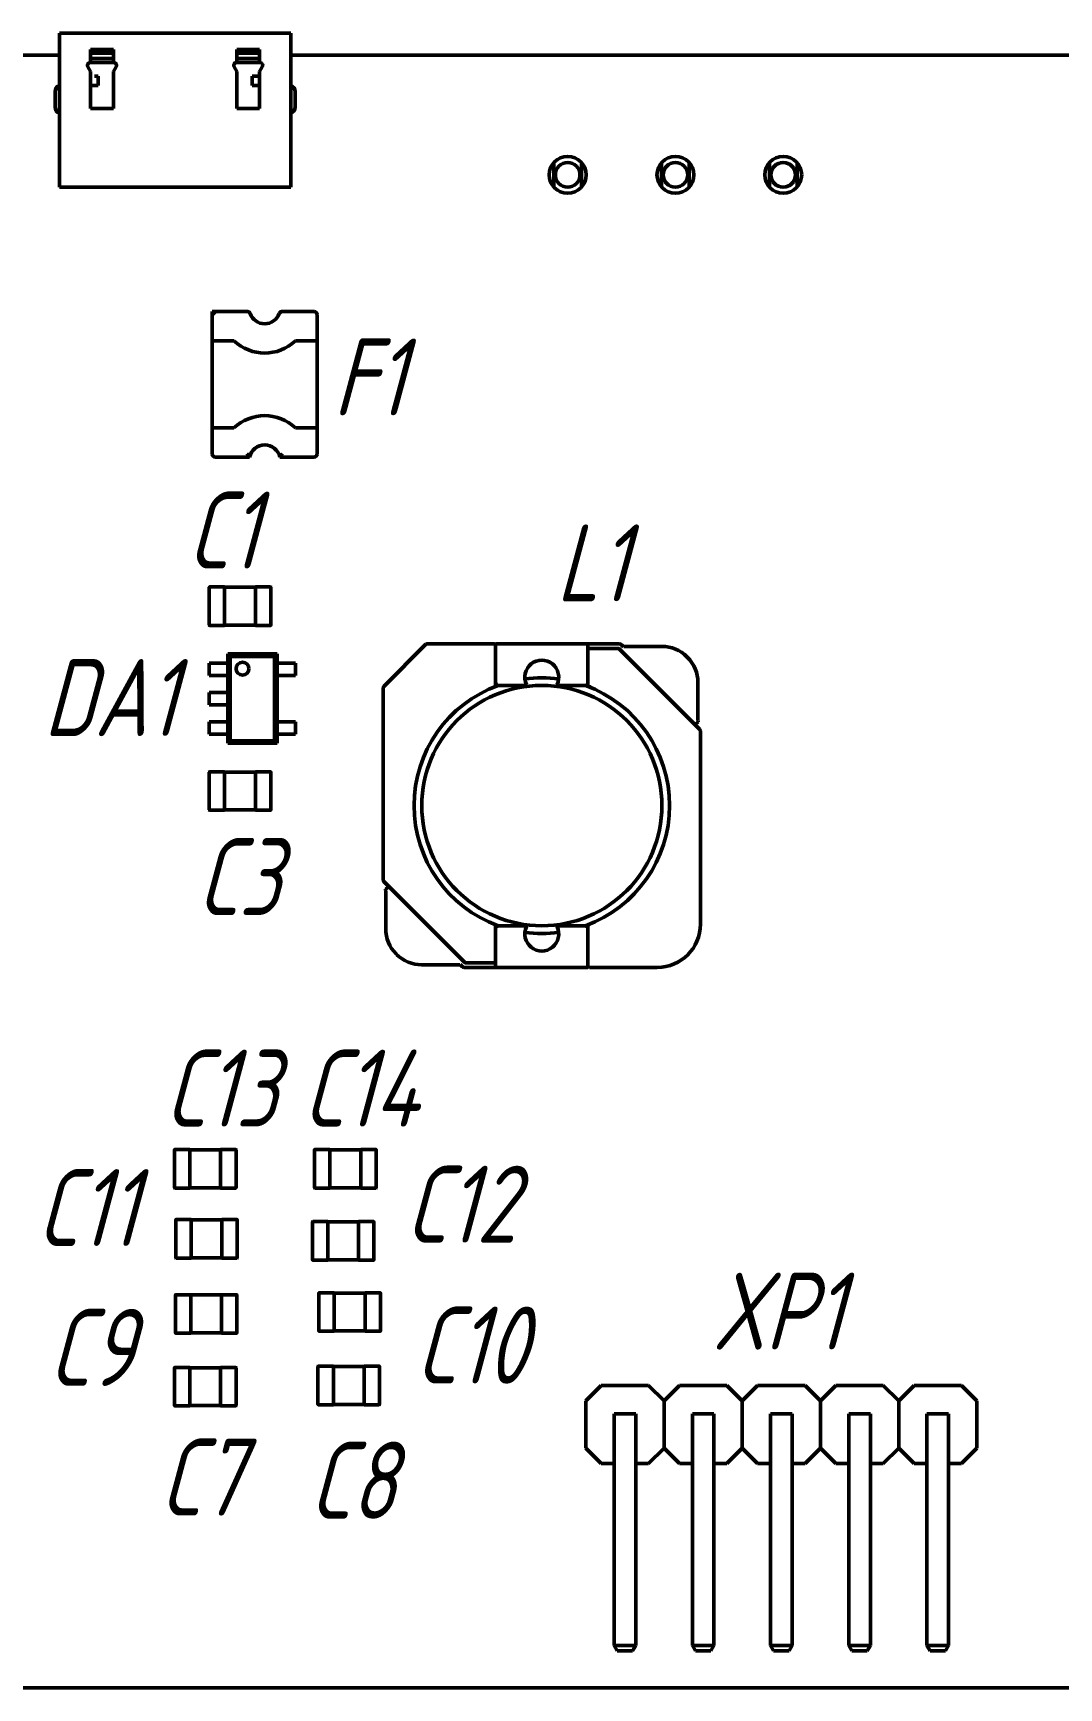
# Model space of a CAD drawing. Header units: millimetres. Extents: x 2803 to 446186229, y 1206 to 1506.
# Drawn here: x 2857.7 to 2891.1, y 1263.8 to 1317.5 of the extents above; entities that cross this region are included whole.
import ezdxf

# ---------------------------------------------------------------- set-up
doc = ezdxf.new("R2010")
doc.units = ezdxf.units.MM
doc.layers.add('Tonk', color=7, linetype='Continuous', lineweight=25)
doc.layers.add('Видимый контур (ГОСТ)', color=7, linetype='Continuous', lineweight=50)
doc.styles.get("Standard").update_dxf_attribs({"font": '', "width": 0.8, "oblique": 15})
doc.styles.get('Standard').set_extended_font_data('GOST type B')

msp = doc.modelspace()

# ---------------------------------------------------------------- linework, layer by layer
at = {"layer": 'Видимый контур (ГОСТ)'}
for p, q in [((2858.601, 1317.525), (2859.101, 1317.525)), ((2858.601, 1317.525), (2858.601, 1312.525)), ((2865.621, 1317.525), (2859.101, 1317.525)), ((2865.621, 1317.525), (2866.121, 1317.525)), ((2866.121, 1312.525), (2866.121, 1317.525)), ((2859.616, 1316.988), (2860.356, 1316.988)), ((2859.616, 1316.988), (2859.616, 1316.878)), ((2860.356, 1316.988), (2860.356, 1316.878)), ((2864.366, 1316.988), (2865.106, 1316.988)), ((2864.366, 1316.988), (2864.366, 1316.878)), ((2865.106, 1316.988), (2865.106, 1316.878)), ((2858.601, 1316.806), (2840.305, 1316.806)), ((2859.616, 1316.878), (2860.356, 1316.878)), ((2859.616, 1316.878), (2859.616, 1316.705)), ((2859.616, 1316.705), (2859.616, 1316.575)), ((2860.356, 1316.705), (2859.616, 1316.705)), ((2860.356, 1316.575), (2859.616, 1316.575)), ((2860.356, 1316.878), (2860.356, 1316.705)), ((2860.356, 1316.705), (2860.356, 1316.575)), ((2864.366, 1316.878), (2865.106, 1316.878)), ((2864.366, 1316.878), (2864.366, 1316.705)), ((2864.366, 1316.705), (2864.366, 1316.575)), ((2865.106, 1316.705), (2864.366, 1316.705)), ((2865.106, 1316.575), (2864.366, 1316.575)), ((2865.106, 1316.878), (2865.106, 1316.705)), ((2865.106, 1316.705), (2865.106, 1316.575)), ((2943.863, 1316.805), (2866.121, 1316.806)), ((2859.616, 1316.275), (2859.529, 1316.425)), ((2859.616, 1315.075), (2859.616, 1316.275)), ((2859.745, 1316.125), (2859.861, 1316.125)), ((2859.861, 1315.825), (2859.861, 1316.125)), ((2860.442, 1316.425), (2860.356, 1316.275)), ((2860.356, 1316.275), (2860.356, 1315.075)), ((2864.366, 1316.275), (2864.279, 1316.425)), ((2864.366, 1315.075), (2864.366, 1316.275)), ((2864.861, 1315.825), (2864.861, 1316.125)), ((2864.861, 1316.125), (2864.976, 1316.125)), ((2864.976, 1316.125), (2865.106, 1316.125)), ((2865.192, 1316.425), (2865.106, 1316.275)), ((2865.106, 1316.275), (2865.106, 1315.075)), ((2858.461, 1315.625), (2858.461, 1315.125)), ((2859.616, 1315.825), (2859.861, 1315.825)), ((2865.106, 1315.825), (2864.861, 1315.825)), ((2866.261, 1315.125), (2866.261, 1315.625)), ((2860.356, 1315.075), (2859.616, 1315.075)), ((2865.106, 1315.075), (2864.366, 1315.075)), ((2874.66, 1313.322), (2874.66, 1312.528)), ((2875.56, 1312.528), (2875.56, 1313.322)), ((2878.16, 1313.322), (2878.16, 1312.528)), ((2879.06, 1312.528), (2879.06, 1313.322)), ((2881.66, 1313.322), (2881.66, 1312.528)), ((2882.56, 1312.528), (2882.56, 1313.322)), ((2858.601, 1312.525), (2859.101, 1312.525)), ((2859.101, 1312.525), (2865.621, 1312.525)), ((2865.621, 1312.525), (2866.121, 1312.525)), ((2863.665, 1308.39), (2863.565, 1308.49)), ((2864.704, 1308.49), (2863.565, 1308.49)), ((2863.565, 1308.49), (2863.565, 1307.54)), ((2866.875, 1308.49), (2865.836, 1308.49)), ((2866.975, 1307.54), (2866.975, 1308.39)), ((2863.565, 1307.54), (2863.665, 1307.54)), ((2863.665, 1307.54), (2863.565, 1307.54)), ((2863.565, 1307.54), (2863.565, 1304.71)), ((2864.27, 1307.54), (2863.665, 1307.54)), ((2863.665, 1307.54), (2864.27, 1307.54)), ((2866.875, 1307.54), (2866.27, 1307.54)), ((2866.27, 1307.54), (2866.875, 1307.54)), ((2866.875, 1307.54), (2866.975, 1307.54)), ((2866.975, 1307.54), (2866.875, 1307.54)), ((2866.975, 1304.71), (2866.975, 1307.54)), ((2863.665, 1304.71), (2863.565, 1304.71)), ((2863.565, 1304.71), (2863.565, 1303.86)), ((2863.565, 1304.71), (2863.665, 1304.71)), ((2863.665, 1304.71), (2864.27, 1304.71)), ((2864.27, 1304.71), (2863.665, 1304.71)), ((2866.27, 1304.71), (2866.875, 1304.71)), ((2866.875, 1304.71), (2866.27, 1304.71)), ((2866.975, 1304.71), (2866.875, 1304.71)), ((2866.875, 1304.71), (2866.975, 1304.71)), ((2866.975, 1303.86), (2866.975, 1304.71)), ((2863.665, 1303.76), (2864.78, 1303.76)), ((2865.76, 1303.76), (2866.875, 1303.76)), ((2863.47, 1299.54), (2863.47, 1298.31)), ((2863.97, 1299.55), (2863.48, 1299.55)), ((2863.97, 1299.55), (2863.97, 1299.54)), ((2864.97, 1299.54), (2863.97, 1299.54)), ((2863.97, 1299.54), (2863.97, 1298.31)), ((2864.97, 1299.55), (2865.46, 1299.55)), ((2864.97, 1299.55), (2864.97, 1299.54)), ((2864.97, 1299.54), (2864.97, 1298.31)), ((2865.47, 1299.54), (2865.47, 1298.31)), ((2863.48, 1298.3), (2863.97, 1298.3)), ((2864.97, 1298.31), (2863.97, 1298.31)), ((2863.97, 1298.31), (2863.97, 1298.3)), ((2864.97, 1298.31), (2864.97, 1298.3)), ((2865.46, 1298.3), (2864.97, 1298.3)), ((2869.135, 1296.317), (2870.506, 1297.688)), ((2870.541, 1297.702), (2872.72, 1297.702)), ((2872.77, 1297.692), (2872.77, 1297.602)), ((2872.78, 1297.702), (2875.76, 1297.702)), ((2875.76, 1297.702), (2876.791, 1297.702)), ((2875.77, 1297.602), (2875.77, 1297.692)), ((2876.862, 1297.673), (2876.926, 1297.609)), ((2864.07, 1297.075), (2864.07, 1297.375)), ((2864.07, 1297.375), (2865.67, 1297.375)), ((2864.07, 1297.375), (2864.151, 1297.294)), ((2865.589, 1297.294), (2864.151, 1297.294)), ((2864.151, 1297.294), (2864.151, 1294.556)), ((2865.67, 1297.375), (2865.589, 1297.294)), ((2865.589, 1294.556), (2865.589, 1297.294)), ((2865.67, 1297.375), (2865.67, 1297.075)), ((2872.77, 1296.452), (2872.77, 1297.602)), ((2875.77, 1297.602), (2875.77, 1296.452)), ((2875.77, 1297.552), (2875.82, 1297.552)), ((2875.82, 1297.552), (2876.749, 1297.552)), ((2876.77, 1297.552), (2876.749, 1297.552)), ((2876.785, 1297.538), (2876.77, 1297.552)), ((2876.785, 1297.538), (2879.406, 1294.917)), ((2876.926, 1297.609), (2876.937, 1297.62)), ((2876.937, 1297.62), (2878.172, 1297.62)), ((2878.985, 1297.283), (2879.004, 1297.264)), ((2863.679, 1297.075), (2863.47, 1297.075)), ((2863.47, 1296.675), (2863.47, 1297.075)), ((2863.679, 1296.675), (2863.47, 1296.675)), ((2863.77, 1297.075), (2863.679, 1297.075)), ((2863.77, 1296.675), (2863.679, 1296.675)), ((2863.776, 1297.075), (2863.77, 1297.075)), ((2863.776, 1296.675), (2863.77, 1296.675)), ((2864.026, 1297.075), (2863.776, 1297.075)), ((2864.026, 1296.675), (2863.776, 1296.675)), ((2864.07, 1297.075), (2864.026, 1297.075)), ((2864.07, 1296.675), (2864.026, 1296.675)), ((2864.07, 1297.075), (2864.07, 1296.675)), ((2864.07, 1296.125), (2864.07, 1296.675)), ((2865.67, 1297.075), (2865.67, 1296.675)), ((2865.714, 1297.075), (2865.67, 1297.075)), ((2865.67, 1296.675), (2865.67, 1295.175)), ((2865.714, 1296.675), (2865.67, 1296.675)), ((2865.964, 1297.075), (2865.714, 1297.075)), ((2865.964, 1296.675), (2865.714, 1296.675)), ((2865.97, 1297.075), (2865.964, 1297.075)), ((2865.97, 1296.675), (2865.964, 1296.675)), ((2866.061, 1297.075), (2865.97, 1297.075)), ((2866.061, 1296.675), (2865.97, 1296.675)), ((2866.27, 1297.075), (2866.061, 1297.075)), ((2866.27, 1296.675), (2866.061, 1296.675)), ((2866.27, 1296.675), (2866.27, 1297.075)), ((2863.679, 1296.125), (2863.47, 1296.125)), ((2863.47, 1295.725), (2863.47, 1296.125)), ((2863.77, 1296.125), (2863.679, 1296.125)), ((2863.776, 1296.125), (2863.77, 1296.125)), ((2864.026, 1296.125), (2863.776, 1296.125)), ((2864.07, 1296.125), (2864.026, 1296.125)), ((2864.07, 1296.125), (2864.07, 1295.725)), ((2869.12, 1290.023), (2869.12, 1296.282)), ((2872.725, 1296.352), (2872.852, 1296.352)), ((2872.77, 1296.352), (2872.77, 1296.452)), ((2873.758, 1296.352), (2872.87, 1296.352)), ((2875.67, 1296.352), (2874.782, 1296.352)), ((2875.77, 1296.352), (2875.77, 1296.452)), ((2879.341, 1296.451), (2879.341, 1295.216)), ((2863.679, 1295.725), (2863.47, 1295.725)), ((2863.77, 1295.725), (2863.679, 1295.725)), ((2863.776, 1295.725), (2863.77, 1295.725)), ((2864.026, 1295.725), (2863.776, 1295.725)), ((2864.07, 1295.725), (2864.026, 1295.725)), ((2864.07, 1295.175), (2864.07, 1295.725)), ((2863.679, 1295.175), (2863.47, 1295.175)), ((2863.47, 1294.775), (2863.47, 1295.175)), ((2863.77, 1295.175), (2863.679, 1295.175)), ((2863.776, 1295.175), (2863.77, 1295.175)), ((2864.026, 1295.175), (2863.776, 1295.175)), ((2864.07, 1295.175), (2864.026, 1295.175)), ((2864.07, 1295.175), (2864.07, 1294.775)), ((2865.67, 1295.175), (2865.67, 1294.775)), ((2865.714, 1295.175), (2865.67, 1295.175)), ((2865.964, 1295.175), (2865.714, 1295.175)), ((2865.97, 1295.175), (2865.964, 1295.175)), ((2866.061, 1295.175), (2865.97, 1295.175)), ((2866.27, 1295.175), (2866.061, 1295.175)), ((2866.27, 1294.775), (2866.27, 1295.175)), ((2879.344, 1295.176), (2879.252, 1295.084)), ((2879.341, 1295.216), (2879.33, 1295.205)), ((2879.33, 1295.205), (2879.344, 1295.191)), ((2863.679, 1294.775), (2863.47, 1294.775)), ((2863.77, 1294.775), (2863.679, 1294.775)), ((2863.776, 1294.775), (2863.77, 1294.775)), ((2864.026, 1294.775), (2863.776, 1294.775)), ((2864.07, 1294.775), (2864.026, 1294.775)), ((2864.07, 1294.475), (2864.07, 1294.775)), ((2864.151, 1294.556), (2864.07, 1294.475)), ((2865.67, 1294.475), (2864.07, 1294.475)), ((2864.151, 1294.556), (2865.589, 1294.556)), ((2865.589, 1294.556), (2865.67, 1294.475)), ((2865.67, 1294.775), (2865.67, 1294.475)), ((2865.714, 1294.775), (2865.67, 1294.775)), ((2865.964, 1294.775), (2865.714, 1294.775)), ((2865.97, 1294.775), (2865.964, 1294.775)), ((2866.061, 1294.775), (2865.97, 1294.775)), ((2866.27, 1294.775), (2866.061, 1294.775)), ((2879.42, 1294.882), (2879.42, 1288.602)), ((2863.47, 1292.31), (2863.47, 1293.54)), ((2863.48, 1293.55), (2863.97, 1293.55)), ((2863.97, 1293.54), (2863.97, 1293.55)), ((2863.97, 1292.31), (2863.97, 1293.54)), ((2863.97, 1293.54), (2864.97, 1293.54)), ((2864.97, 1293.54), (2864.97, 1293.55)), ((2865.46, 1293.55), (2864.97, 1293.55)), ((2864.97, 1292.31), (2864.97, 1293.54)), ((2865.47, 1292.31), (2865.47, 1293.54)), ((2863.97, 1292.3), (2863.48, 1292.3)), ((2863.97, 1292.3), (2863.97, 1292.31)), ((2863.97, 1292.31), (2864.97, 1292.31)), ((2864.97, 1292.3), (2864.97, 1292.31)), ((2864.97, 1292.3), (2865.46, 1292.3)), ((2871.756, 1287.367), (2869.135, 1289.988)), ((2869.196, 1289.728), (2869.288, 1289.82)), ((2869.21, 1289.7), (2869.196, 1289.714)), ((2869.199, 1289.689), (2869.21, 1289.7)), ((2869.199, 1288.454), (2869.199, 1289.689)), ((2872.77, 1288.552), (2872.77, 1288.452)), ((2872.87, 1288.552), (2873.758, 1288.552)), ((2874.782, 1288.552), (2875.67, 1288.552)), ((2875.77, 1288.552), (2875.77, 1288.452)), ((2872.77, 1287.302), (2872.77, 1288.452)), ((2875.77, 1288.452), (2875.77, 1287.302)), ((2869.555, 1287.621), (2869.536, 1287.641)), ((2871.603, 1287.284), (2870.368, 1287.284)), ((2871.615, 1287.296), (2871.603, 1287.284)), ((2871.679, 1287.232), (2871.615, 1287.296)), ((2872.78, 1287.202), (2871.749, 1287.202)), ((2871.756, 1287.367), (2871.77, 1287.352)), ((2871.77, 1287.352), (2871.766, 1287.342)), ((2871.77, 1287.352), (2871.791, 1287.352)), ((2871.791, 1287.352), (2872.72, 1287.352)), ((2872.77, 1287.352), (2872.72, 1287.352)), ((2872.77, 1287.302), (2872.77, 1287.212)), ((2875.76, 1287.202), (2872.78, 1287.202)), ((2875.77, 1287.212), (2875.77, 1287.302)), ((2878.02, 1287.202), (2875.82, 1287.202)), ((2862.34, 1281.278), (2862.34, 1280.048)), ((2862.84, 1281.288), (2862.35, 1281.288)), ((2862.84, 1281.288), (2862.84, 1281.278)), ((2863.84, 1281.278), (2862.84, 1281.278)), ((2862.84, 1281.278), (2862.84, 1280.048)), ((2863.84, 1281.288), (2864.33, 1281.288)), ((2863.84, 1281.288), (2863.84, 1281.278)), ((2863.84, 1281.278), (2863.84, 1280.048)), ((2864.34, 1281.278), (2864.34, 1280.048)), ((2866.89, 1281.278), (2866.89, 1280.048)), ((2867.39, 1281.288), (2866.9, 1281.288)), ((2867.39, 1281.288), (2867.39, 1281.278)), ((2868.39, 1281.278), (2867.39, 1281.278)), ((2867.39, 1281.278), (2867.39, 1280.048)), ((2868.39, 1281.288), (2868.88, 1281.288)), ((2868.39, 1281.288), (2868.39, 1281.278)), ((2868.39, 1281.278), (2868.39, 1280.048)), ((2868.89, 1281.278), (2868.89, 1280.048)), ((2862.35, 1280.038), (2862.84, 1280.038)), ((2863.84, 1280.048), (2862.84, 1280.048)), ((2862.84, 1280.048), (2862.84, 1280.038)), ((2863.84, 1280.048), (2863.84, 1280.038)), ((2864.33, 1280.038), (2863.84, 1280.038)), ((2866.9, 1280.038), (2867.39, 1280.038)), ((2868.39, 1280.048), (2867.39, 1280.048)), ((2867.39, 1280.048), (2867.39, 1280.038)), ((2868.39, 1280.048), (2868.39, 1280.038)), ((2868.88, 1280.038), (2868.39, 1280.038)), ((2862.38, 1279.008), (2862.38, 1277.778)), ((2862.88, 1279.018), (2862.39, 1279.018)), ((2862.88, 1279.018), (2862.88, 1279.008)), ((2863.88, 1279.008), (2862.88, 1279.008)), ((2862.88, 1279.008), (2862.88, 1277.778)), ((2863.88, 1279.018), (2864.37, 1279.018)), ((2863.88, 1279.018), (2863.88, 1279.008)), ((2863.88, 1279.008), (2863.88, 1277.778)), ((2864.38, 1279.008), (2864.38, 1277.778)), ((2866.82, 1278.938), (2866.82, 1277.708)), ((2867.32, 1278.948), (2866.83, 1278.948)), ((2867.32, 1278.948), (2867.32, 1278.938)), ((2868.32, 1278.938), (2867.32, 1278.938)), ((2867.32, 1278.938), (2867.32, 1277.708)), ((2868.32, 1278.948), (2868.81, 1278.948)), ((2868.32, 1278.948), (2868.32, 1278.938)), ((2868.32, 1278.938), (2868.32, 1277.708)), ((2868.82, 1278.938), (2868.82, 1277.708)), ((2862.39, 1277.768), (2862.88, 1277.768)), ((2863.88, 1277.778), (2862.88, 1277.778)), ((2862.88, 1277.778), (2862.88, 1277.768)), ((2863.88, 1277.778), (2863.88, 1277.768)), ((2864.37, 1277.768), (2863.88, 1277.768)), ((2866.83, 1277.698), (2867.32, 1277.698)), ((2868.32, 1277.708), (2867.32, 1277.708)), ((2867.32, 1277.708), (2867.32, 1277.698)), ((2868.32, 1277.708), (2868.32, 1277.698)), ((2868.81, 1277.698), (2868.32, 1277.698)), ((2862.37, 1276.568), (2862.37, 1275.338)), ((2862.87, 1276.578), (2862.38, 1276.578)), ((2862.87, 1276.578), (2862.87, 1276.568)), ((2863.87, 1276.568), (2862.87, 1276.568)), ((2862.87, 1276.568), (2862.87, 1275.338)), ((2863.87, 1276.578), (2864.36, 1276.578)), ((2863.87, 1276.578), (2863.87, 1276.568)), ((2863.87, 1276.568), (2863.87, 1275.338)), ((2864.37, 1276.568), (2864.37, 1275.338)), ((2867.03, 1276.63), (2867.03, 1275.4)), ((2867.53, 1276.64), (2867.04, 1276.64)), ((2867.53, 1276.64), (2867.53, 1276.63)), ((2868.53, 1276.63), (2867.53, 1276.63)), ((2867.53, 1276.63), (2867.53, 1275.4)), ((2868.53, 1276.64), (2869.02, 1276.64)), ((2868.53, 1276.64), (2868.53, 1276.63)), ((2868.53, 1276.63), (2868.53, 1275.4)), ((2869.03, 1276.63), (2869.03, 1275.4)), ((2862.38, 1275.328), (2862.87, 1275.328)), ((2863.87, 1275.338), (2862.87, 1275.338)), ((2862.87, 1275.338), (2862.87, 1275.328)), ((2863.87, 1275.338), (2863.87, 1275.328)), ((2864.36, 1275.328), (2863.87, 1275.328)), ((2867.04, 1275.39), (2867.53, 1275.39)), ((2868.53, 1275.4), (2867.53, 1275.4)), ((2867.53, 1275.4), (2867.53, 1275.39)), ((2868.53, 1275.4), (2868.53, 1275.39)), ((2869.02, 1275.39), (2868.53, 1275.39)), ((2862.34, 1274.208), (2862.34, 1272.978)), ((2862.84, 1274.218), (2862.35, 1274.218)), ((2862.84, 1274.218), (2862.84, 1274.208)), ((2863.84, 1274.208), (2862.84, 1274.208)), ((2862.84, 1274.208), (2862.84, 1272.978)), ((2863.84, 1274.218), (2864.33, 1274.218)), ((2863.84, 1274.218), (2863.84, 1274.208)), ((2863.84, 1274.208), (2863.84, 1272.978)), ((2864.34, 1274.208), (2864.34, 1272.978)), ((2867, 1274.248), (2867, 1273.018)), ((2867.5, 1274.258), (2867.01, 1274.258)), ((2867.5, 1274.258), (2867.5, 1274.248)), ((2868.5, 1274.248), (2867.5, 1274.248)), ((2867.5, 1274.248), (2867.5, 1273.018)), ((2868.5, 1274.258), (2868.99, 1274.258)), ((2868.5, 1274.258), (2868.5, 1274.248)), ((2868.5, 1274.248), (2868.5, 1273.018)), ((2869, 1274.248), (2869, 1273.018)), ((2876.2, 1273.635), (2875.7, 1273.135)), ((2877.74, 1273.635), (2876.2, 1273.635)), ((2878.24, 1273.135), (2877.74, 1273.635)), ((2878.74, 1273.635), (2878.24, 1273.135)), ((2880.28, 1273.635), (2878.74, 1273.635)), ((2880.78, 1273.135), (2880.28, 1273.635)), ((2881.28, 1273.635), (2880.78, 1273.135)), ((2882.82, 1273.635), (2881.28, 1273.635)), ((2883.32, 1273.135), (2882.82, 1273.635)), ((2883.82, 1273.635), (2883.32, 1273.135)), ((2885.36, 1273.635), (2883.82, 1273.635)), ((2885.86, 1273.135), (2885.36, 1273.635)), ((2886.36, 1273.635), (2885.86, 1273.135)), ((2887.9, 1273.635), (2886.36, 1273.635)), ((2888.4, 1273.135), (2887.9, 1273.635)), ((2862.35, 1272.968), (2862.84, 1272.968)), ((2863.84, 1272.978), (2862.84, 1272.978)), ((2862.84, 1272.978), (2862.84, 1272.968)), ((2863.84, 1272.978), (2863.84, 1272.968)), ((2864.33, 1272.968), (2863.84, 1272.968)), ((2867.01, 1273.008), (2867.5, 1273.008)), ((2868.5, 1273.018), (2867.5, 1273.018)), ((2867.5, 1273.018), (2867.5, 1273.008)), ((2868.5, 1273.018), (2868.5, 1273.008)), ((2868.99, 1273.008), (2868.5, 1273.008)), ((2875.7, 1273.135), (2875.7, 1271.595)), ((2878.24, 1271.595), (2878.24, 1273.135)), ((2878.24, 1273.135), (2878.24, 1271.595)), ((2880.78, 1271.595), (2880.78, 1273.135)), ((2880.78, 1273.135), (2880.78, 1271.595)), ((2883.32, 1271.595), (2883.32, 1273.135)), ((2883.32, 1273.135), (2883.32, 1271.595)), ((2885.86, 1271.595), (2885.86, 1273.135)), ((2885.86, 1273.135), (2885.86, 1271.595)), ((2888.4, 1271.595), (2888.4, 1273.135)), ((2876.62, 1272.715), (2876.62, 1272.015)), ((2877.32, 1272.715), (2876.62, 1272.715)), ((2877.32, 1272.715), (2877.32, 1272.015)), ((2879.16, 1272.715), (2879.16, 1272.015)), ((2879.86, 1272.715), (2879.16, 1272.715)), ((2879.86, 1272.715), (2879.86, 1272.015)), ((2881.7, 1272.715), (2881.7, 1272.015)), ((2882.4, 1272.715), (2881.7, 1272.715)), ((2882.4, 1272.715), (2882.4, 1272.015)), ((2884.24, 1272.715), (2884.24, 1272.015)), ((2884.94, 1272.715), (2884.24, 1272.715)), ((2884.94, 1272.715), (2884.94, 1272.015)), ((2886.78, 1272.715), (2886.78, 1272.015)), ((2887.48, 1272.715), (2886.78, 1272.715)), ((2887.48, 1272.715), (2887.48, 1272.015)), ((2876.62, 1265.188), (2876.62, 1272.015)), ((2877.32, 1272.015), (2877.32, 1265.188)), ((2879.16, 1265.188), (2879.16, 1272.015)), ((2879.86, 1272.015), (2879.86, 1265.188)), ((2881.7, 1265.188), (2881.7, 1272.015)), ((2882.4, 1272.015), (2882.4, 1265.188)), ((2884.24, 1265.188), (2884.24, 1272.015)), ((2884.94, 1272.015), (2884.94, 1265.188)), ((2886.78, 1265.188), (2886.78, 1272.015)), ((2887.48, 1272.015), (2887.48, 1265.188)), ((2875.7, 1271.595), (2876.2, 1271.095)), ((2877.74, 1271.095), (2878.24, 1271.595)), ((2878.24, 1271.595), (2878.74, 1271.095)), ((2880.28, 1271.095), (2880.78, 1271.595)), ((2880.78, 1271.595), (2881.28, 1271.095)), ((2882.82, 1271.095), (2883.32, 1271.595)), ((2883.32, 1271.595), (2883.82, 1271.095)), ((2885.36, 1271.095), (2885.86, 1271.595)), ((2885.86, 1271.595), (2886.36, 1271.095)), ((2887.9, 1271.095), (2888.4, 1271.595)), ((2876.2, 1271.095), (2876.62, 1271.095)), ((2877.32, 1271.095), (2877.74, 1271.095)), ((2878.74, 1271.095), (2879.16, 1271.095)), ((2879.86, 1271.095), (2880.28, 1271.095)), ((2881.28, 1271.095), (2881.7, 1271.095)), ((2882.4, 1271.095), (2882.82, 1271.095)), ((2883.82, 1271.095), (2884.24, 1271.095)), ((2884.94, 1271.095), (2885.36, 1271.095)), ((2886.36, 1271.095), (2886.78, 1271.095)), ((2887.48, 1271.095), (2887.9, 1271.095)), ((2877.32, 1265.188), (2876.62, 1265.188)), ((2876.62, 1265.188), (2876.72, 1265.015)), ((2876.72, 1265.015), (2877.22, 1265.015)), ((2877.22, 1265.015), (2877.32, 1265.188)), ((2879.86, 1265.188), (2879.16, 1265.188)), ((2879.16, 1265.188), (2879.26, 1265.015)), ((2879.26, 1265.015), (2879.76, 1265.015)), ((2879.76, 1265.015), (2879.86, 1265.188)), ((2882.4, 1265.188), (2881.7, 1265.188)), ((2881.7, 1265.188), (2881.8, 1265.015)), ((2881.8, 1265.015), (2882.3, 1265.015)), ((2882.3, 1265.015), (2882.4, 1265.188)), ((2884.94, 1265.188), (2884.24, 1265.188)), ((2884.24, 1265.188), (2884.34, 1265.015)), ((2884.34, 1265.015), (2884.84, 1265.015)), ((2884.84, 1265.015), (2884.94, 1265.188)), ((2887.48, 1265.188), (2886.78, 1265.188)), ((2886.78, 1265.188), (2886.88, 1265.015)), ((2886.88, 1265.015), (2887.38, 1265.015)), ((2887.38, 1265.015), (2887.48, 1265.188)), ((2840.67, 1263.815), (2943.83, 1263.815))]:
    msp.add_line(p, q, dxfattribs=at)
for centre, radius in [((2875.11, 1312.925), 0.6), ((2875.11, 1312.925), 0.4), ((2878.61, 1312.925), 0.6), ((2878.61, 1312.925), 0.4), ((2882.11, 1312.925), 0.6), ((2882.11, 1312.925), 0.4), ((2864.55, 1296.895), 0.208), ((2874.27, 1292.452), 3.9)]:
    msp.add_circle(centre, radius, dxfattribs=at)
for centre, radius, start, end in [((2859.616, 1316.475), 0.1, 90, 210), ((2860.356, 1316.475), 0.1, 330, 90), ((2864.366, 1316.475), 0.1, 90, 210), ((2865.106, 1316.475), 0.1, 330, 90), ((2858.661, 1315.625), 0.2, 107.4576, 180), ((2866.061, 1315.625), 0.2, 0, 72.5424), ((2858.661, 1315.125), 0.2, 180, 252.5424), ((2866.061, 1315.125), 0.2, 287.4576, 0), ((2864.704, 1308.39), 0.1, 19.4712, 90), ((2865.27, 1308.59), 0.5, 199.4712, 340.5288), ((2865.836, 1308.39), 0.1, 90, 160.5288), ((2866.875, 1308.39), 0.1, 0, 90), ((2865.27, 1308.59), 1.45, 226.3972, 313.6028), ((2865.27, 1308.59), 1.45, 226.3972, 313.6028), ((2865.27, 1303.66), 1.45, 46.3972, 133.6028), ((2865.27, 1303.66), 1.45, 46.3972, 133.6028), ((2865.27, 1303.66), 0.5, 11.537, 168.463), ((2863.665, 1303.86), 0.1, 180, 270), ((2866.875, 1303.86), 0.1, 270, 0), ((2863.48, 1299.54), 0.01, 90, 180), ((2865.46, 1299.54), 0.01, 0, 90), ((2863.48, 1298.31), 0.01, 180, 270), ((2865.46, 1298.31), 0.01, 270, 0), ((2870.541, 1297.652), 0.05, 90, 135), ((2872.72, 1297.652), 0.05, 0, 90), ((2872.78, 1297.692), 0.01, 90, 180), ((2875.76, 1297.692), 0.01, 0, 90), ((2876.791, 1297.602), 0.1, 45, 90), ((2874.27, 1296.622), 0.55, 333.9856, 206.0144), ((2875.82, 1297.502), 0.05, 90, 180), ((2876.749, 1297.502), 0.05, 45, 90), ((2878.172, 1296.47), 1.15, 45, 90), ((2878.191, 1296.451), 1.15, 0, 45), ((2874.27, 1292.452), 4.15, 82.4243, 97.5757), ((2869.17, 1296.282), 0.05, 135, 180), ((2874.27, 1292.452), 4.15, 109.9889, 250.0111), ((2872.87, 1296.452), 0.1, 180, 270), ((2874.27, 1292.452), 4.15, 109.9409, 109.9889), ((2873.758, 1296.372), 0.02, 270, 26.0144), ((2874.782, 1296.372), 0.02, 153.9856, 270), ((2875.67, 1296.452), 0.1, 270, 0), ((2874.27, 1292.452), 4.15, 70.0111, 70.0591), ((2874.27, 1292.452), 4.15, 289.9889, 70.0111), ((2879.337, 1295.183), 0.01, 315, 45), ((2879.37, 1294.882), 0.05, 0, 45), ((2863.48, 1293.54), 0.01, 90, 180), ((2865.46, 1293.54), 0.01, 0, 90), ((2863.48, 1292.31), 0.01, 180, 270), ((2865.46, 1292.31), 0.01, 270, 0), ((2869.17, 1290.023), 0.05, 180, 225), ((2869.203, 1289.721), 0.01, 135, 225), ((2869.295, 1289.813), 0.01, 45, 135), ((2872.87, 1288.452), 0.1, 90, 180), ((2874.27, 1292.452), 4.15, 250.0111, 250.0591), ((2874.27, 1288.282), 0.55, 153.9856, 26.0144), ((2873.758, 1288.532), 0.02, 333.9856, 90), ((2874.782, 1288.532), 0.02, 90, 206.0144), ((2875.67, 1288.452), 0.1, 0, 90), ((2874.27, 1292.452), 4.15, 289.9409, 289.9889), ((2878.02, 1288.602), 1.4, 270, 0), ((2870.349, 1288.454), 1.15, 180, 225), ((2874.27, 1292.452), 4.15, 262.4243, 277.5757), ((2870.368, 1288.434), 1.15, 225, 270), ((2871.749, 1287.302), 0.1, 225, 270), ((2871.791, 1287.402), 0.05, 225, 270), ((2872.72, 1287.402), 0.05, 270, 0), ((2872.78, 1287.212), 0.01, 180, 270), ((2875.76, 1287.212), 0.01, 270, 0), ((2875.82, 1287.252), 0.05, 180, 270), ((2862.35, 1281.278), 0.01, 90, 180), ((2864.33, 1281.278), 0.01, 0, 90), ((2866.9, 1281.278), 0.01, 90, 180), ((2868.88, 1281.278), 0.01, 0, 90), ((2862.35, 1280.048), 0.01, 180, 270), ((2864.33, 1280.048), 0.01, 270, 0), ((2866.9, 1280.048), 0.01, 180, 270), ((2868.88, 1280.048), 0.01, 270, 0), ((2862.39, 1279.008), 0.01, 90, 180), ((2864.37, 1279.008), 0.01, 0, 90), ((2866.83, 1278.938), 0.01, 90, 180), ((2868.81, 1278.938), 0.01, 0, 90), ((2862.39, 1277.778), 0.01, 180, 270), ((2864.37, 1277.778), 0.01, 270, 0), ((2866.83, 1277.708), 0.01, 180, 270), ((2868.81, 1277.708), 0.01, 270, 0), ((2862.38, 1276.568), 0.01, 90, 180), ((2864.36, 1276.568), 0.01, 0, 90), ((2867.04, 1276.63), 0.01, 90, 180), ((2869.02, 1276.63), 0.01, 0, 90), ((2862.38, 1275.338), 0.01, 180, 270), ((2864.36, 1275.338), 0.01, 270, 0), ((2867.04, 1275.4), 0.01, 180, 270), ((2869.02, 1275.4), 0.01, 270, 0), ((2862.35, 1274.208), 0.01, 90, 180), ((2864.33, 1274.208), 0.01, 0, 90), ((2867.01, 1274.248), 0.01, 90, 180), ((2868.99, 1274.248), 0.01, 0, 90), ((2862.35, 1272.978), 0.01, 180, 270), ((2864.33, 1272.978), 0.01, 270, 0), ((2867.01, 1273.018), 0.01, 180, 270), ((2868.99, 1273.018), 0.01, 270, 0)]:
    msp.add_arc(centre, radius, start, end, dxfattribs=at)
for centre, major_axis, ratio, start_param, end_param in [((2872.72, 1296.355), (0.0498, -0.0338), 0.003871, 1.469624, 1.574016), ((2875.821, 1296.355), (0.0419, 0.0284), 0.019955, 1.570186, 1.69438), ((2872.72, 1288.55), (0.0419, 0.0284), 0.019955, 4.711778, 4.835972), ((2875.821, 1288.55), (0.0419, -0.0284), 0.019955, 4.588806, 4.712999)]:
    msp.add_ellipse(centre, major_axis=major_axis, ratio=ratio, start_param=start_param, end_param=end_param, dxfattribs=at)
for points, knots in [([(2864.704, 1303.86), (2864.705, 1303.86), (2864.705, 1303.859), (2864.713, 1303.848), (2864.72, 1303.838), (2864.734, 1303.819), (2864.741, 1303.81), (2864.755, 1303.792), (2864.762, 1303.783), (2864.772, 1303.771), (2864.775, 1303.766), (2864.779, 1303.761), (2864.78, 1303.76), (2864.78, 1303.76)], [-0.00017235, -0.00017235, -0.00017235, -0.00017235, 0, 0, 0.00375072, 0.00375072, 0.0074291, 0.0074291, 0.0116088, 0.0116088, 0.01497271, 0.01497271, 0.01763673, 0.01763673, 0.01763673, 0.01763673]), ([(2865.76, 1303.76), (2865.76, 1303.76), (2865.761, 1303.761), (2865.765, 1303.766), (2865.769, 1303.771), (2865.779, 1303.783), (2865.785, 1303.792), (2865.799, 1303.81), (2865.806, 1303.819), (2865.82, 1303.838), (2865.827, 1303.848), (2865.835, 1303.859), (2865.835, 1303.86), (2865.836, 1303.86)], [0.01845344, 0.01845344, 0.01845344, 0.01845344, 0.02133186, 0.02133186, 0.02496649, 0.02496649, 0.02948258, 0.02948258, 0.03345699, 0.03345699, 0.03750957, 0.03750957, 0.03769578, 0.03769578, 0.03769578, 0.03769578]), ([(2875.689, 1296.352), (2875.689, 1296.352), (2875.689, 1296.352), (2875.691, 1296.352), (2875.692, 1296.352), (2875.698, 1296.352), (2875.707, 1296.352), (2875.743, 1296.352), (2875.781, 1296.352), (2875.815, 1296.352)], [0.02904879, 0.02904879, 0.02904879, 0.02904879, 0.02962964, 0.02962964, 0.03033921, 0.03033921, 0.03280091, 0.03280091, 0.04260702, 0.04260702, 0.04260702, 0.04260702]), ([(2872.852, 1288.552), (2872.852, 1288.552), (2872.851, 1288.552), (2872.85, 1288.552), (2872.848, 1288.552), (2872.842, 1288.552), (2872.834, 1288.552), (2872.797, 1288.552), (2872.759, 1288.552), (2872.725, 1288.552)], [0.02904879, 0.02904879, 0.02904879, 0.02904879, 0.02962964, 0.02962964, 0.03033921, 0.03033921, 0.03280091, 0.03280091, 0.04260702, 0.04260702, 0.04260702, 0.04260702]), ([(2875.815, 1288.552), (2875.781, 1288.552), (2875.743, 1288.552), (2875.707, 1288.552), (2875.698, 1288.552), (2875.692, 1288.552), (2875.691, 1288.552), (2875.689, 1288.552), (2875.689, 1288.552), (2875.689, 1288.552)], [0.01549057, 0.01549057, 0.01549057, 0.01549057, 0.02529668, 0.02529668, 0.02775838, 0.02775838, 0.02846795, 0.02846795, 0.02904879, 0.02904879, 0.02904879, 0.02904879])]:
    msp.add_open_spline(points, degree=3, knots=knots, dxfattribs=at)
for points, weights in [([(2876.77, 1297.552), (2876.77, 1297.552), (2876.772, 1297.556), (2876.774, 1297.562)], [1, 0.804737853975, 0.804737853975, 1]), ([(2879.252, 1295.084), (2879.248, 1295.08), (2879.242, 1295.08), (2879.238, 1295.084)], [1, 0.804737853854, 0.804737853854, 1])]:
    msp.add_rational_spline(points, weights, degree=3, dxfattribs=at)

# ---------------------------------------------------------------- texts
at = {"layer": 'Tonk', "char_height": 2.5, "attachment_point": 1}
for s, insert in [('F1', (2867.488, 1307.612)), ('C1', (2862.732, 1302.643)), ('L1', (2874.727, 1301.578)), ('DA1', (2858.085, 1297.209)), ('C3', (2863.049, 1291.394)), ('C13', (2861.992, 1284.53)), ('C14', (2866.483, 1284.53)), ('C11', (2857.846, 1280.654)), ('C12', (2869.812, 1280.763)), ('XP1', (2879.798, 1277.295)), ('C10', (2870.139, 1276.191)), ('C9', (2858.224, 1276.116)), ('C7', (2861.834, 1271.908)), ('C8', (2866.695, 1271.802))]:
    msp.add_mtext_dynamic_manual_height_columns(s, width=6.41285, gutter_width=20, heights=[0], dxfattribs=dict(at, insert=insert))

doc.saveas('drawing.dxf')
